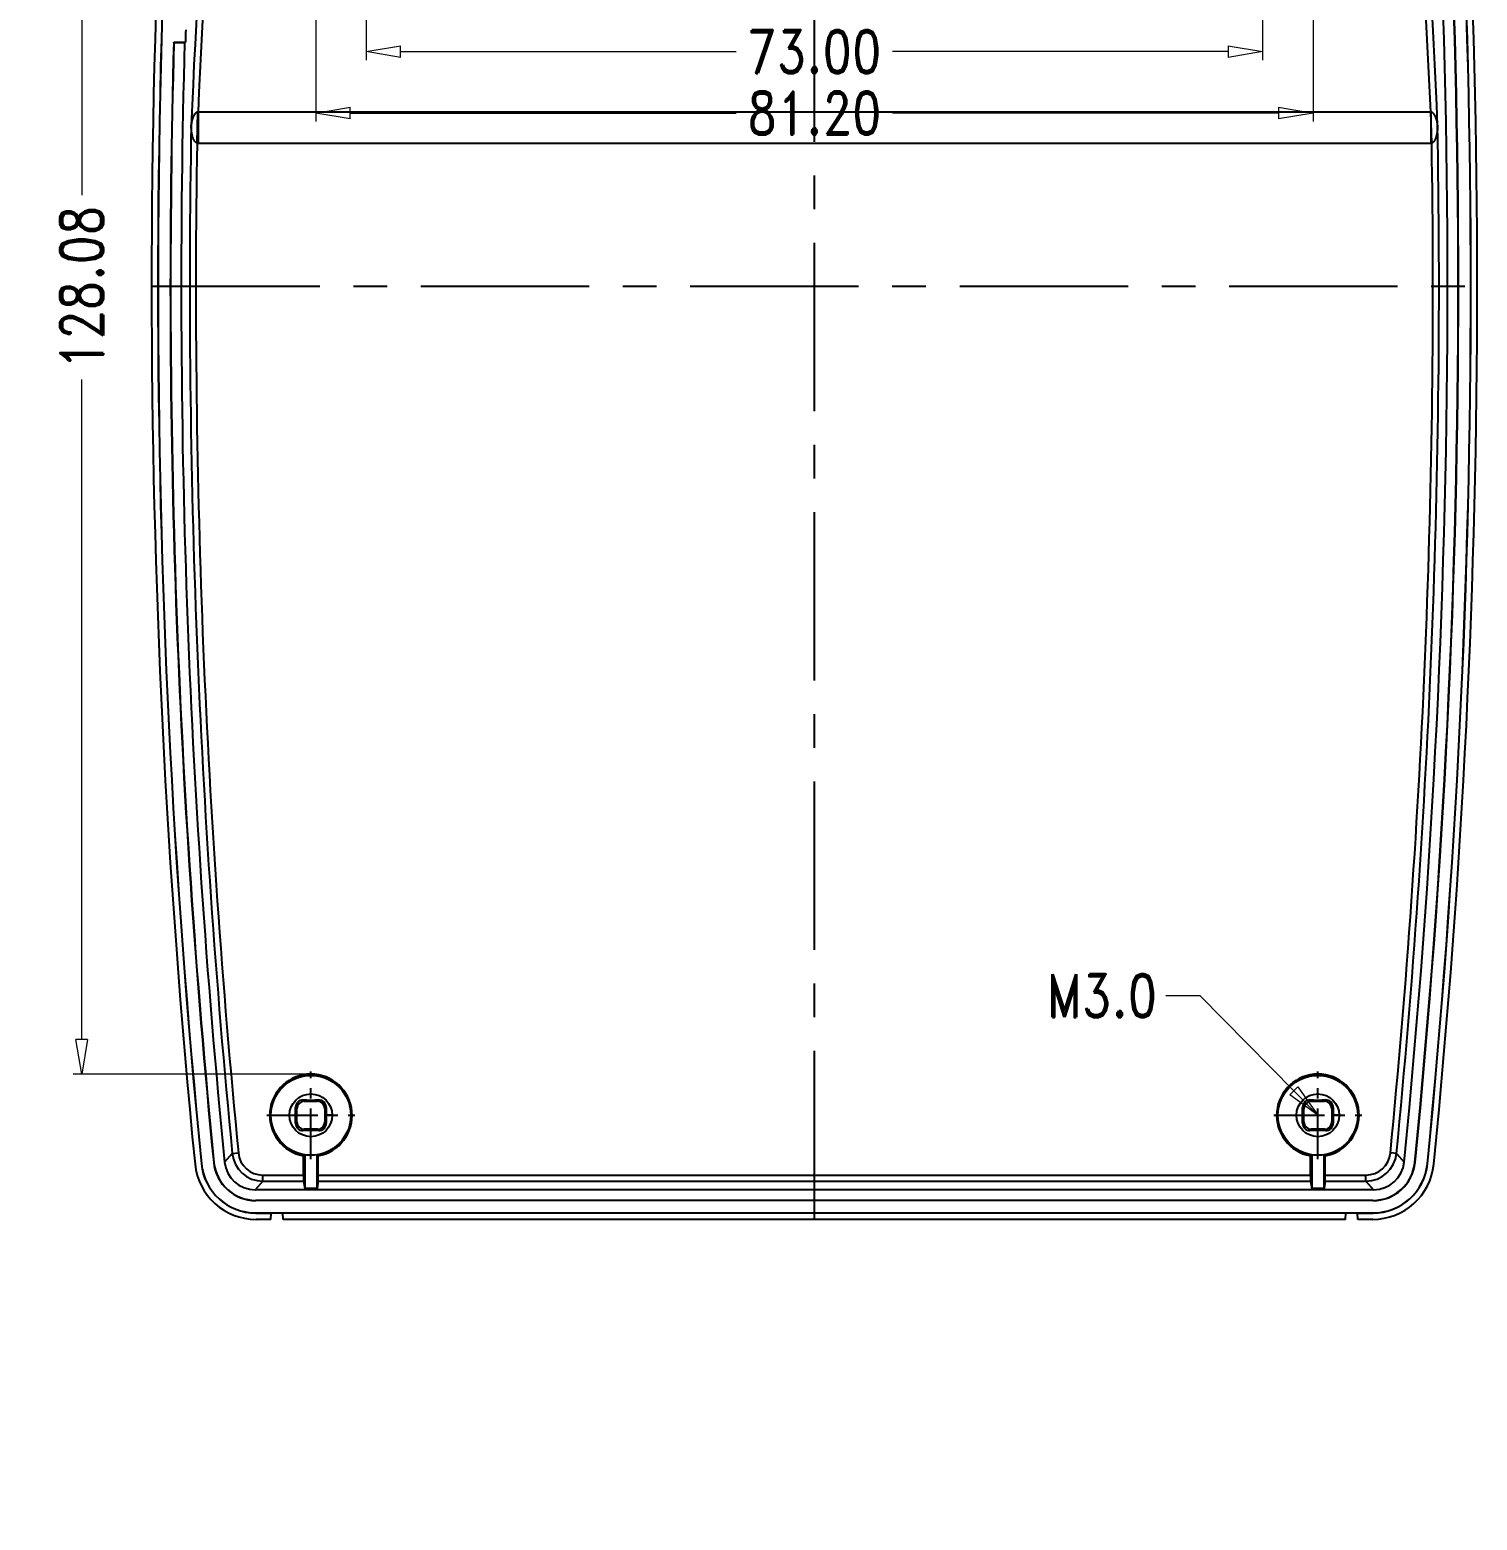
# Model space of a CAD drawing. Header units: millimetres. Extents: x 0 to 4083, y 0 to 1644.
# Drawn here: x 3832.4 to 3950.2, y 1405.8 to 1527.1 of the extents above; entities that cross this region are included whole.
import ezdxf

# ---------------------------------------------------------------- set-up
doc = ezdxf.new("R2010")
doc.units = ezdxf.units.MM
doc.linetypes.add('CENTER', pattern=[50.8, 31.75, -6.35, 6.35, -6.35])
doc.layers.get('0').update_dxf_attribs({"linetype": 'CONTINUOUS'})
doc.layers.get('Defpoints').update_dxf_attribs({"linetype": 'CONTINUOUS'})
doc.layers.add('dim', color=3, linetype='CONTINUOUS', lineweight=9)
doc.styles.add('longtou', font='romand.shx', dxfattribs={"width": 0.8, "bigfont": 'fangsong.shx'})
doc.dimstyles.new('YanXiu', dxfattribs={"dimtxt": 2.5, "dimasz": 2.2, "dimexe": 1, "dimexo": 0, "dimgap": 0.66, "dimtad": 0, "dimzin": 0, "dimdsep": 46, "dimtxsty": 'longtou', "dimblk": 'CLOSEDBLANK', "dimcen": 0, "dimclrd": 3, "dimclre": 3, "dimclrt": 7, "dimadec": 0, "dimazin": 0, "dimtfac": 1, "dimtdec": 4, "dimtofl": 0, "dimtmove": 0, "dimatfit": 3, "dimldrblk": 'CLOSEDBLANK', "dimfxl": 0, "dimtolj": 1, "dimtzin": 0, "dimlwd": 0, "dimlwe": 0, "dimarcsym": 0})

# ---------------------------------------------------------------- blocks, each defined once
blk = doc.blocks.new('_ClosedBlank')
at = {"color": 0, "linetype": 'ByBlock', "lineweight": -2}
for p, q in [((-1, 0.167), (0, 0)), ((-1, 0.167), (-1, -0.167)), ((0, 0), (-1, -0.167))]:
    blk.add_line(p, q, dxfattribs=at)
blk = doc.blocks.new('*D23')
at = {"layer": 'Defpoints', "color": 0}
for p in [(3859.78, 1529.39), (3932.78, 1529.39), (3932.78, 1525.36)]:
    blk.add_point(p, dxfattribs=at)
at = {"layer": 'dim', "color": 3, "lineweight": 5}
for p, q in [((3859.78, 1529.39), (3859.78, 1524.66)), ((3932.78, 1529.39), (3932.78, 1524.66)), ((3862.58, 1525.36), (3889.91, 1525.36)), ((3929.98, 1525.36), (3902.64, 1525.36))]:
    blk.add_line(p, q, dxfattribs=at)
at = {"layer": 'dim', "color": 3, "lineweight": 5, "xscale": 2.8, "yscale": 2.8, "zscale": 2.8, "rotation": 180}
blk.add_blockref('_ClosedBlank', (3859.78, 1525.36), dxfattribs=at)
at = {"layer": 'dim', "color": 3, "lineweight": 5, "xscale": 2.8, "yscale": 2.8, "zscale": 2.8}
blk.add_blockref('_ClosedBlank', (3932.78, 1525.36), dxfattribs=at)
at = {"layer": 'dim', "color": 7, "insert": (3896.28, 1525.36), "char_height": 3.5, "attachment_point": 5, "style": 'longtou'}
blk.add_mtext('73.00', dxfattribs=at)
blk = doc.blocks.new('*D24')
at = {"layer": 'Defpoints', "color": 0}
for p in [(3855.68, 1533.49), (3936.88, 1533.49), (3936.88, 1520.36)]:
    blk.add_point(p, dxfattribs=at)
at = {"layer": 'dim', "color": 3, "lineweight": 5}
for p, q in [((3855.68, 1533.49), (3855.68, 1519.66)), ((3936.88, 1533.49), (3936.88, 1519.66)), ((3858.48, 1520.36), (3889.91, 1520.36)), ((3934.08, 1520.36), (3902.64, 1520.36))]:
    blk.add_line(p, q, dxfattribs=at)
at = {"layer": 'dim', "color": 3, "lineweight": 5, "xscale": 2.8, "yscale": 2.8, "zscale": 2.8, "rotation": 180}
blk.add_blockref('_ClosedBlank', (3855.68, 1520.36), dxfattribs=at)
at = {"layer": 'dim', "color": 3, "lineweight": 5, "xscale": 2.8, "yscale": 2.8, "zscale": 2.8}
blk.add_blockref('_ClosedBlank', (3936.88, 1520.36), dxfattribs=at)
at = {"layer": 'dim', "color": 7, "insert": (3896.28, 1520.36), "char_height": 3.5, "attachment_point": 5, "style": 'longtou'}
blk.add_mtext('81.20', dxfattribs=at)
blk = doc.blocks.new('*D38')
at = {"layer": 'Defpoints', "color": 0}
for p in [(3855.28, 1570.2), (3836.61, 1442.12), (3855.28, 1442.12)]:
    blk.add_point(p, dxfattribs=at)
at = {"layer": 'dim', "color": 3, "lineweight": 5}
for p, q in [((3855.28, 1570.2), (3835.91, 1570.2)), ((3836.61, 1567.4), (3836.61, 1513.66)), ((3836.61, 1444.92), (3836.61, 1498.66)), ((3855.28, 1442.12), (3835.91, 1442.12))]:
    blk.add_line(p, q, dxfattribs=at)
at = {"layer": 'dim', "color": 3, "lineweight": 5, "xscale": 2.8, "yscale": 2.8, "zscale": 2.8}
for p, rotation in [((3836.61, 1570.2), 90), ((3836.61, 1442.12), 270)]:
    blk.add_blockref('_ClosedBlank', p, dxfattribs=dict(at, rotation=rotation))
at = {"layer": 'dim', "color": 7, "insert": (3836.61, 1506.16), "char_height": 3.5, "attachment_point": 5, "rotation": 90, "style": 'longtou'}
blk.add_mtext('128.08', dxfattribs=at)
blk = doc.blocks.new('*D44')
at = {"layer": 'Defpoints', "color": 0}
for p in [(3935.9, 1559.67), (3937.85, 1560.11)]:
    blk.add_point(p, dxfattribs=at)
at = {"layer": 'dim', "color": 3, "lineweight": 5}
blk.add_line((3930.44, 1558.42), (3933.17, 1559.04), dxfattribs=at)
at = {"layer": 'dim', "color": 3, "lineweight": 5, "xscale": 2.8, "yscale": 2.8, "zscale": 2.8, "rotation": 12.82550055500825}
blk.add_blockref('_ClosedBlank', (3935.9, 1559.67), dxfattribs=at)
at = {"layer": 'dim', "color": 7, "insert": (3924.23, 1557.01), "char_height": 3.5, "attachment_point": 5, "rotation": 12.8255, "style": 'longtou'}
blk.add_mtext('∅2.00', dxfattribs=at)

msp = doc.modelspace()

# ---------------------------------------------------------------- linework, layer by layer
at = {"color": 1, "linetype": 'CENTER', "ltscale": 0.43179}
for p, q in [((3896.276, 1430.287), (3896.276, 1582.234)), ((3842.302, 1506.261), (3950.25, 1506.261))]:
    msp.add_line(p, q, dxfattribs=at)
at = {"color": 7, "linetype": 'Continuous'}
for p, q in [((3844.103, 1526.136), (3845.053, 1526.136)), ((3844.123, 1526.115), (3844.103, 1526.136)), ((3844.123, 1526.115), (3844.99, 1526.115)), ((3844.99, 1526.115), (3845.053, 1526.136)), ((3846.003, 1517.914), (3846.079, 1520.446)), ((3846.085, 1520.448), (3946.467, 1520.448)), ((3846.085, 1520.448), (3846.085, 1517.913)), ((3946.467, 1520.448), (3946.467, 1517.913)), ((3946.549, 1517.914), (3946.473, 1520.446)), ((3846.085, 1517.913), (3946.467, 1517.913)), ((3854.137, 1439.3), (3854.029, 1439.408)), ((3854.137, 1438.221), (3854.137, 1439.3)), ((3854.737, 1439.9), (3854.629, 1440.008)), ((3854.737, 1439.9), (3855.815, 1439.9)), ((3855.815, 1439.9), (3855.923, 1440.008)), ((3856.415, 1439.3), (3856.523, 1439.408)), ((3856.415, 1439.3), (3856.415, 1438.221)), ((3936.137, 1439.3), (3936.029, 1439.408)), ((3936.137, 1438.221), (3936.137, 1439.3)), ((3936.737, 1439.9), (3936.629, 1440.008)), ((3936.737, 1439.9), (3937.815, 1439.9)), ((3937.815, 1439.9), (3937.923, 1440.008)), ((3938.415, 1439.3), (3938.523, 1439.408)), ((3938.415, 1439.3), (3938.415, 1438.221)), ((3853.535, 1438.761), (3854.03, 1438.761)), ((3854.137, 1438.221), (3854.029, 1438.114)), ((3856.415, 1438.221), (3856.523, 1438.114)), ((3857.017, 1438.761), (3856.522, 1438.761)), ((3935.535, 1438.761), (3936.03, 1438.761)), ((3936.137, 1438.221), (3936.029, 1438.114)), ((3938.415, 1438.221), (3938.523, 1438.114)), ((3939.017, 1438.761), (3938.522, 1438.761)), ((3854.737, 1437.622), (3854.629, 1437.514)), ((3855.815, 1437.622), (3854.737, 1437.622)), ((3855.815, 1437.622), (3855.923, 1437.514)), ((3936.737, 1437.622), (3936.629, 1437.514)), ((3937.815, 1437.622), (3936.737, 1437.622)), ((3937.815, 1437.622), (3937.923, 1437.514)), ((3848.877, 1435.646), (3848.249, 1434.951)), ((3848.877, 1435.646), (3849.374, 1435.695)), ((3854.671, 1433.894), (3854.671, 1435.459)), ((3854.776, 1435.548), (3854.776, 1432.79)), ((3855.776, 1432.79), (3855.776, 1435.548)), ((3855.881, 1433.894), (3855.881, 1435.459)), ((3936.671, 1433.894), (3936.671, 1435.459)), ((3936.776, 1435.548), (3936.776, 1432.79)), ((3937.776, 1432.79), (3937.776, 1435.548)), ((3937.881, 1433.894), (3937.881, 1435.459)), ((3943.675, 1435.646), (3943.179, 1435.695)), ((3943.675, 1435.646), (3944.303, 1434.951)), ((3846.363, 1434.815), (3846.354, 1434.814)), ((3847.361, 1434.92), (3847.381, 1434.923)), ((3945.192, 1434.92), (3945.171, 1434.922)), ((3946.19, 1434.815), (3946.198, 1434.814)), ((3851.361, 1433.394), (3850.733, 1432.701)), ((3851.361, 1433.394), (3851.361, 1433.894)), ((3851.361, 1433.894), (3854.671, 1433.894)), ((3851.361, 1433.394), (3854.676, 1433.394)), ((3854.676, 1433.394), (3854.776, 1432.79)), ((3855.877, 1433.394), (3855.776, 1432.79)), ((3855.877, 1433.394), (3936.676, 1433.394)), ((3855.881, 1433.894), (3936.671, 1433.894)), ((3936.676, 1433.394), (3936.776, 1432.79)), ((3937.877, 1433.394), (3937.776, 1432.79)), ((3937.877, 1433.394), (3941.191, 1433.394)), ((3937.881, 1433.894), (3941.191, 1433.894)), ((3941.191, 1433.394), (3941.191, 1433.894)), ((3941.191, 1433.394), (3941.819, 1432.701)), ((3941.819, 1432.701), (3850.733, 1432.701)), ((3850.79, 1431.814), (3850.79, 1431.835)), ((3941.762, 1431.835), (3850.79, 1431.835)), ((3941.762, 1431.814), (3850.79, 1431.814)), ((3855.776, 1432.79), (3854.776, 1432.79)), ((3937.776, 1432.79), (3936.776, 1432.79)), ((3941.762, 1431.814), (3941.762, 1431.835)), ((3850.784, 1430.811), (3850.784, 1430.802)), ((3850.784, 1430.811), (3941.768, 1430.811)), ((3850.784, 1430.802), (3852.053, 1430.802)), ((3852.026, 1430.287), (3852.053, 1430.802)), ((3853.026, 1430.287), (3852.999, 1430.802)), ((3939.526, 1430.287), (3939.553, 1430.802)), ((3940.526, 1430.287), (3940.499, 1430.802)), ((3940.499, 1430.802), (3941.768, 1430.802)), ((3941.768, 1430.811), (3941.768, 1430.802)), ((3852.026, 1430.287), (3850.808, 1430.287)), ((3939.526, 1430.287), (3853.026, 1430.287)), ((3941.744, 1430.287), (3940.526, 1430.287))]:
    msp.add_line(p, q, dxfattribs=at)
at = {"color": 1, "linetype": 'CENTER', "ltscale": 0.13}
for p, q in [((3855.276, 1435.186), (3855.276, 1442.336)), ((3937.276, 1435.186), (3937.276, 1442.336)), ((3851.701, 1438.761), (3858.851, 1438.761)), ((3933.701, 1438.761), (3940.851, 1438.761))]:
    msp.add_line(p, q, dxfattribs=at)
at = {"color": 7, "linetype": 'Continuous'}
for centre, radius in [((3855.276, 1438.761), 3.25), ((3937.276, 1438.761), 3.25), ((3855.276, 1438.761), 1.741), ((3937.276, 1438.761), 1.741)]:
    msp.add_circle(centre, radius, dxfattribs=at)
for centre, radius, start, end in [((4566.276, 1506.261), 723.974, 174.334441, 185.665698), ((4566.867, 1506.261), 724.046, 174.337145, 185.662974), ((4566.276, 1506.261), 723.45, 174.332531, 185.667589), ((3226.276, 1506.261), 721.559, 354.328368, 5.672254), ((3226.276, 1506.261), 722.426, 354.332903, 5.66691), ((3226.276, 1506.261), 722.447, 354.332906, 5.66691), ((3226.276, 1506.261), 723.45, 354.332411, 5.66747), ((3225.686, 1506.261), 724.046, 354.337026, 5.662892), ((3226.276, 1506.261), 723.974, 354.334302, 5.665556), ((4566.701, 1488.638), 721.826, 173.37306, 177.560308), ((4566.703, 1488.427), 721.329, 173.372145, 177.455676), ((3225.85, 1488.427), 721.329, 2.544324, 6.627855), ((3225.85, 1488.638), 721.827, 2.439694, 6.626937), ((4566.276, 1506.261), 721.497, 178.341985, 178.421429), ((4566.276, 1506.261), 722.447, 178.423506, 185.667094), ((4566.276, 1506.261), 722.426, 178.425122, 185.667086), ((4566.276, 1506.261), 721.559, 178.423231, 185.671632), ((4566.276, 1506.261), 720.866, 178.958446, 185.621569), ((3226.276, 1506.261), 720.866, 354.378431, 1.041554), ((4566.276, 1506.261), 720.367, 179.073113, 185.621569), ((3846.085, 1520.645), 2.732, 268.29093, 270.002), ((3226.276, 1506.261), 720.367, 354.378431, 0.926887), ((3855.276, 1438.761), 3.356, 280.37945, 259.62055), ((3937.276, 1438.761), 3.356, 280.37945, 259.62055), ((3854.626, 1439.411), 0.597, 89.69311, 180.30736), ((3688.437, 1438.725), 165.593, 0.0125, 0.2364), ((3855.276, 1589.267), 149.261, 269.75162, 270.24842), ((3855.926, 1439.411), 0.597, 359.69264, 90.30701), ((4018.281, 1438.734), 161.76, 179.76136, 179.99058), ((3936.626, 1439.411), 0.597, 89.69311, 180.30736), ((3770.437, 1438.725), 165.593, 0.0125, 0.2364), ((3937.276, 1589.267), 149.261, 269.75162, 270.24842), ((3937.926, 1439.411), 0.597, 359.69264, 90.30701), ((4100.283, 1438.734), 161.762, 179.76136, 179.99056), ((3692.269, 1438.787), 161.762, 359.76136, 359.99056), ((3854.626, 1438.11), 0.597, 179.69112, 270.30852), ((3855.926, 1438.11), 0.597, 269.69311, 0.30735), ((4022.117, 1438.797), 165.596, 180.01251, 180.2364), ((3774.269, 1438.787), 161.762, 359.76136, 359.99056), ((3936.626, 1438.11), 0.597, 179.69112, 270.30852), ((3937.926, 1438.11), 0.597, 269.69311, 0.30735), ((4104.115, 1438.797), 165.593, 180.0125, 180.2364), ((3855.276, 1288.254), 149.261, 89.75162, 90.24842), ((3937.276, 1288.254), 149.261, 89.75162, 90.24842), ((3851.362, 1435.892), 2.497, 185.63551, 269.98606), ((3851.36, 1435.89), 1.996, 185.59756, 270.02401), ((3848.134, 1443.304), 10.212, 309.80611, 310.57527), ((3862.453, 1443.346), 10.266, 229.42676, 230.19186), ((3930.134, 1443.304), 10.212, 309.80611, 310.57527), ((3944.453, 1443.346), 10.266, 229.42676, 230.19186), ((3941.192, 1435.89), 1.996, 269.97599, 354.40244), ((3941.19, 1435.892), 2.497, 270.01394, 354.36449), ((3850.806, 1435.278), 4.991, 185.64165, 270.02405), ((3850.782, 1435.251), 4.449, 185.6392, 270.02839), ((3850.782, 1435.251), 4.441, 185.63914, 270.02845), ((3850.789, 1435.26), 3.445, 185.65087, 270.01623), ((3850.79, 1435.26), 3.425, 185.65309, 270.01241), ((3850.732, 1435.197), 2.495, 185.64841, 270.02323), ((3941.747, 1435.278), 4.991, 269.97595, 354.35835), ((3941.763, 1435.26), 3.425, 269.9876, 354.3446), ((3941.763, 1435.26), 3.445, 269.98378, 354.34913), ((3941.77, 1435.251), 4.441, 269.97155, 354.36086), ((3941.77, 1435.251), 4.449, 269.97161, 354.36081), ((3941.82, 1435.197), 2.495, 269.97677, 354.35159)]:
    msp.add_arc(centre, radius, start, end, dxfattribs=at)
for centre, major_axis, ratio, start_param, end_param in [((3854.737, 1439.3), (0.424, -0.424), 0.9999239, 2.3562326, 3.9269527), ((3855.815, 1439.3), (-0.424, -0.424), 0.9999239, 2.3562326, 3.9269527), ((3936.737, 1439.3), (0.424, -0.424), 0.9999239, 2.3562326, 3.9269527), ((3937.815, 1439.3), (-0.424, -0.424), 0.9999239, 2.3562326, 3.9269527), ((3854.737, 1438.222), (0.424, 0.424), 0.9999239, 2.3562326, 3.9269527), ((3855.815, 1438.222), (-0.424, 0.424), 0.9999239, 2.3562326, 3.9269527), ((3936.737, 1438.222), (0.424, 0.424), 0.9999239, 2.3562326, 3.9269527), ((3937.815, 1438.222), (-0.424, 0.424), 0.9999239, 2.3562326, 3.9269527), ((3854.676, 1433.894), (0, 0.5), 0.0087269, -4.712389, -3.1939525), ((3855.876, 1433.894), (0, 0.5), 0.0087269, -3.0892328, -1.5707963), ((3936.676, 1433.894), (0, 0.5), 0.0087269, -4.712389, -3.1939525), ((3937.876, 1433.894), (0, 0.5), 0.0087269, -3.0892328, -1.5707963)]:
    msp.add_ellipse(centre, major_axis=major_axis, ratio=ratio, start_param=start_param, end_param=end_param, dxfattribs=at)
for points, start_tangent, end_tangent in [([(3846.085, 1520.448), (3846.023, 1520.433), (3845.972, 1520.41), (3845.927, 1520.38), (3845.887, 1520.348), (3845.853, 1520.313), (3845.822, 1520.278), (3845.796, 1520.243), (3845.774, 1520.209), (3845.754, 1520.177), (3845.737, 1520.145), (3845.721, 1520.114), (3845.705, 1520.081), (3845.69, 1520.048), (3845.676, 1520.014), (3845.662, 1519.98), (3845.649, 1519.945), (3845.636, 1519.908), (3845.623, 1519.868), (3845.609, 1519.824), (3845.595, 1519.776), (3845.582, 1519.722), (3845.569, 1519.663), (3845.557, 1519.599), (3845.546, 1519.528), (3845.536, 1519.45), (3845.529, 1519.364)], (-0.9933903, -0.1147852), (-0.0668948, -0.99776)), ([(3947.023, 1519.364), (3947.016, 1519.451), (3947.006, 1519.53), (3946.995, 1519.601), (3946.983, 1519.665), (3946.97, 1519.725), (3946.956, 1519.779), (3946.942, 1519.828), (3946.929, 1519.872), (3946.915, 1519.911), (3946.902, 1519.948), (3946.888, 1519.984), (3946.874, 1520.018), (3946.86, 1520.053), (3946.845, 1520.086), (3946.829, 1520.119), (3946.813, 1520.15), (3946.795, 1520.182), (3946.775, 1520.214), (3946.752, 1520.248), (3946.726, 1520.283), (3946.696, 1520.317), (3946.661, 1520.351), (3946.622, 1520.383), (3946.578, 1520.411), (3946.528, 1520.433), (3946.467, 1520.448)], (-0.0669023, 0.9977595), (-0.9934114, 0.1146026)), ([(3846.003, 1517.914), (3845.947, 1517.934), (3845.897, 1517.968), (3845.855, 1518.009), (3845.819, 1518.055), (3845.788, 1518.102), (3845.76, 1518.149), (3845.737, 1518.196), (3845.716, 1518.24), (3845.699, 1518.283), (3845.683, 1518.324), (3845.669, 1518.366), (3845.655, 1518.409), (3845.642, 1518.453), (3845.63, 1518.499), (3845.618, 1518.546), (3845.607, 1518.593), (3845.597, 1518.643), (3845.587, 1518.697), (3845.576, 1518.757), (3845.566, 1518.823), (3845.557, 1518.896), (3845.548, 1518.975), (3845.541, 1519.061), (3845.535, 1519.154), (3845.53, 1519.255), (3845.529, 1519.364)], (-0.9820196, 0.188779), (0.0002255, 1)), ([(3947.023, 1519.364), (3947.022, 1519.254), (3947.018, 1519.152), (3947.011, 1519.058), (3947.004, 1518.972), (3946.995, 1518.892), (3946.985, 1518.819), (3946.975, 1518.752), (3946.965, 1518.693), (3946.954, 1518.638), (3946.944, 1518.588), (3946.933, 1518.54), (3946.921, 1518.493), (3946.908, 1518.448), (3946.895, 1518.403), (3946.881, 1518.36), (3946.866, 1518.318), (3946.851, 1518.276), (3946.833, 1518.233), (3946.812, 1518.189), (3946.788, 1518.142), (3946.761, 1518.096), (3946.73, 1518.05), (3946.694, 1518.006), (3946.652, 1517.966), (3946.604, 1517.934), (3946.549, 1517.914)], (0.0002134, -1), (-0.9821305, -0.1882011)), ([(3946.467, 1517.913), (3946.508, 1517.913), (3946.549, 1517.914)], (0.9999996, 0.0008958), (0.9995237, 0.0308604))]:
    msp.add_spline(points, degree=3, dxfattribs=dict(at, start_tangent=start_tangent, end_tangent=end_tangent))

# ---------------------------------------------------------------- texts
at = {"layer": 'dim', "color": 7, "insert": (3924.193, 1448.496), "char_height": 3.5, "attachment_point": 6, "style": 'longtou'}
msp.add_mtext('M3.0', dxfattribs=at)

# ---------------------------------------------------------------- dimensions: what is measured, and where the dimension line sits
at = {"layer": 'dim'}
dim = msp.add_linear_dim(base=(3836.609, 1442.117), p1=(3855.276, 1570.197), p2=(3855.276, 1442.117), angle=90, dimstyle='YanXiu', override={"dimtxt": 3.5, "dimasz": 2.8, "dimexe": 0.69965, "dimgap": 0.69965}, dxfattribs=at)
dim.commit()
dim.dimension.update_dxf_attribs({"geometry": '*D38', "text_midpoint": (3836.609, 1506.157), "dimtype": 160})
for base, p1, p2, picture, middle in [((3935.901070317, 1559.666057196), (0, 0), (0, 0), '*D44', (3924.233305432, 1557.009744497)), ((3936.876, 1520.362), (3855.676, 1533.488), (3936.876, 1533.488), '*D24', (3896.276, 1520.362)), ((3932.776, 1525.362), (3859.776, 1529.395), (3932.776, 1529.395), '*D23', (3896.276, 1525.362))]:
    dim = msp.add_linear_dim(base=base, p1=p1, p2=p2, dimstyle='YanXiu', override={"dimtxt": 3.5, "dimasz": 2.8, "dimexe": 0.69965, "dimgap": 0.69965}, dxfattribs=at)
    dim.commit()
    dim.dimension.update_dxf_attribs({"geometry": picture, "text_midpoint": middle, "dimtype": 160})

# ---------------------------------------------------------------- leaders
msp.add_leader([(3937.276, 1438.761), (3927.692, 1448.496), (3924.892, 1448.496)], dimstyle='YanXiu', override={"dimscale": 1, "dimasz": 2.8, "dimldrblk": 'ClosedBlank'}, dxfattribs=at)

doc.saveas('drawing.dxf')
